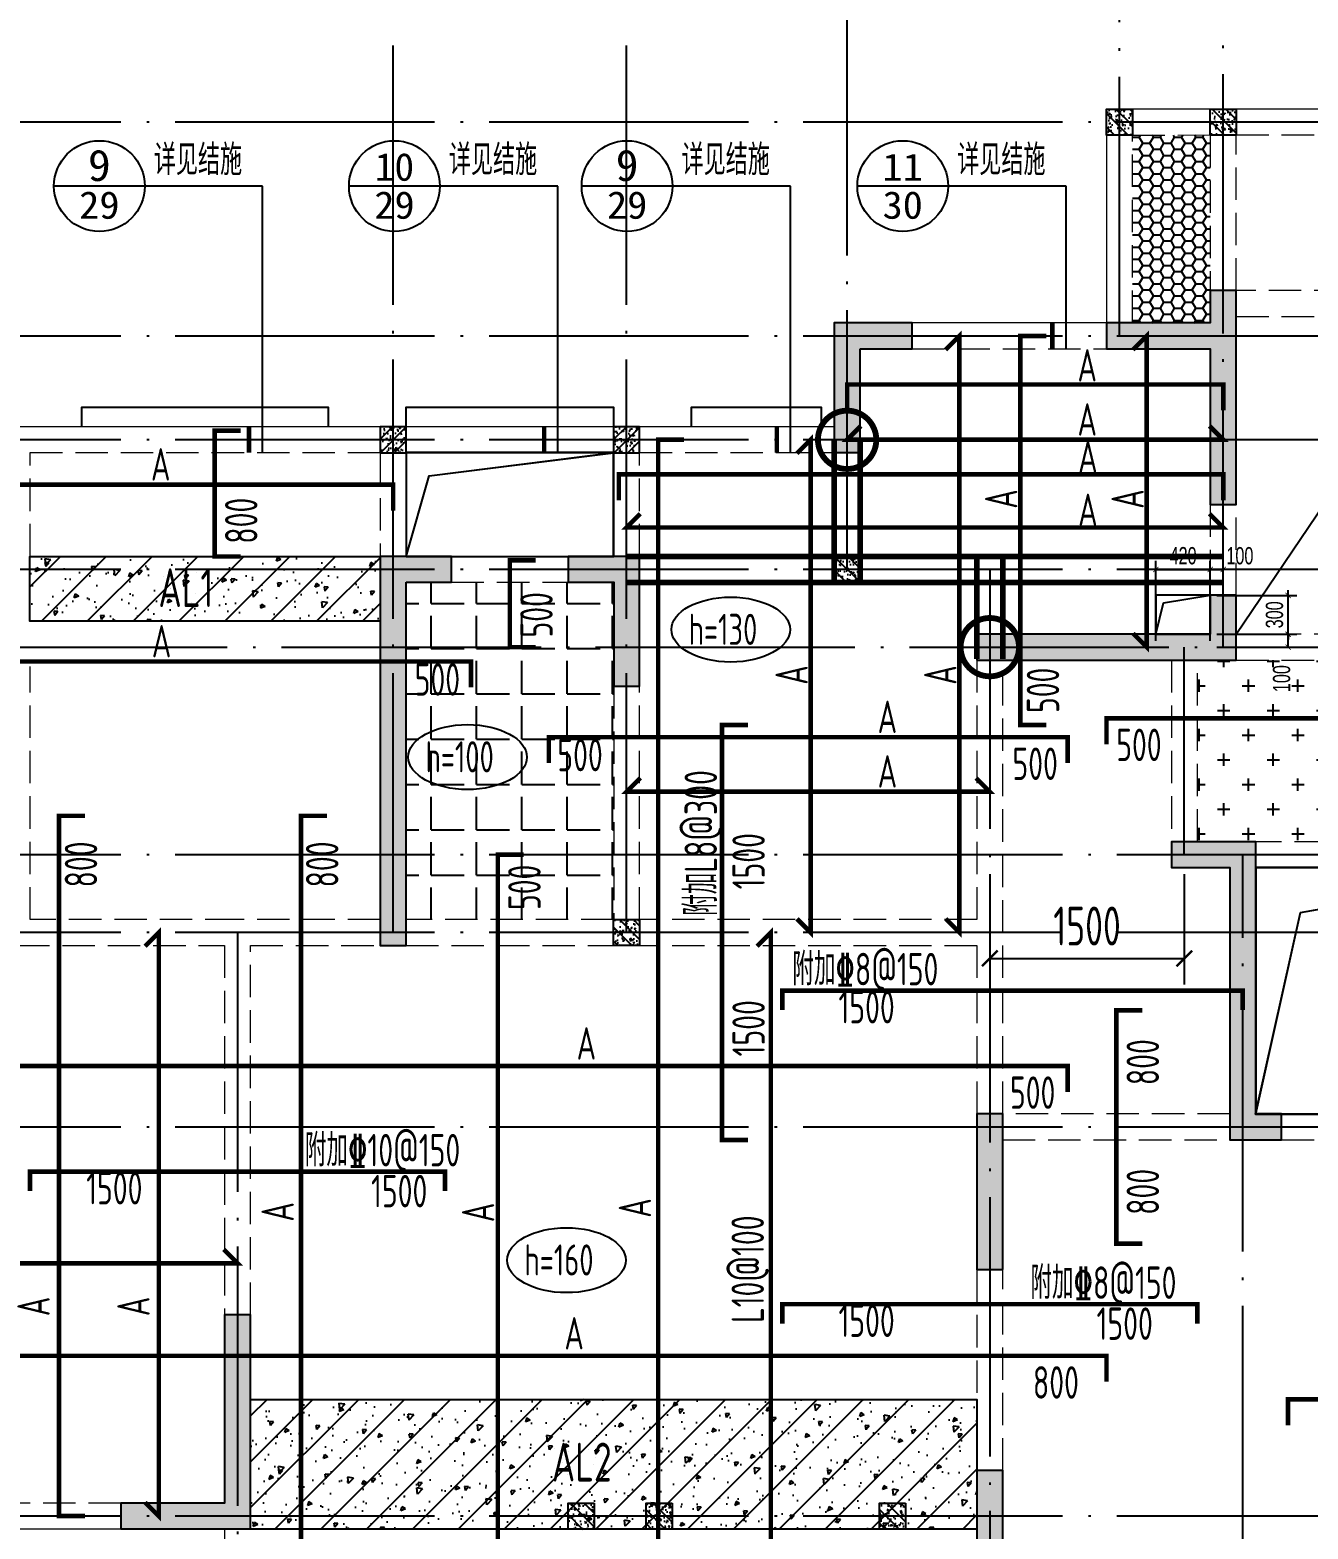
# Model space of a CAD drawing. Extents: x -668857 to 143095, y -247466 to 228182.
# Drawn here: x -211622 to -201769, y 64694 to 76254 of the extents above; entities that cross this region are included whole.
import ezdxf
from ezdxf.enums import TextEntityAlignment as Align

# ---------------------------------------------------------------- set-up
doc = ezdxf.new("R2010")
doc.units = 0
doc.header["$LTSCALE"] = 1000
doc.linetypes.add('DASH', pattern=[0.35, 0.25, -0.1])
doc.linetypes.add('DOTE', pattern=[2.42, 2, -0.2, 0.02, -0.2])
doc.layers.get('0').update_dxf_attribs({"linetype": 'CONTINUOUS'})
doc.layers.get('DEFPOINTS').update_dxf_attribs({"linetype": 'CONTINUOUS'})
doc.layers.add('+公共字体', color=7, linetype='CONTINUOUS', lineweight=20)
for name, color, linetype in [('A-DOTE', 10, 'DOTE'), ('BEAM', 4, 'DASH'), ('DIM_IDEN', 67, 'CONTINUOUS'), ('PUB_TEXT', 2, 'CONTINUOUS'), ('ROOF', 183, 'CONTINUOUS'), ('S-B板填充', 251, 'CONTINUOUS'), ('S-B板标注', 3, 'CONTINUOUS'), ('S-B板配筋', 6, 'CONTINUOUS'), ('S-B板配筋号', 7, 'CONTINUOUS'), ('S-C承台编号', 6, 'CONTINUOUS'), ('S-D洞口', 4, 'CONTINUOUS'), ('S-D洞口标注', 3, 'CONTINUOUS'), ('S-L主梁线', 4, 'DASH'), ('S-Q墙填充', 252, 'CONTINUOUS'), ('S-Q墙实线', 6, 'CONTINUOUS'), ('S-Q墙标注', 3, 'CONTINUOUS'), ('S-板正筋', 2, 'CONTINUOUS'), ('S-构造柱', 212, 'CONTINUOUS'), ('TEXT', 2, 'CONTINUOUS'), ('水平筋标注', 7, 'CONTINUOUS'), ('看线', 251, 'CONTINUOUS')]:
    doc.layers.add(name, color=color, linetype=linetype)
doc.layers.add('配箍校核', color=34, linetype='CONTINUOUS', plot=False)
doc.styles.add('_TCH_AXIS', font='COMPLEX', dxfattribs={"bigfont": 'GBCBIG'})
doc.styles.add('_TCH_LABEL', font='simhei.ttf')
doc.styles.add('TSSD_REIN', font='tssdeng.shx', dxfattribs={"width": 0.7, "height": 300, "bigfont": 'tssdchn.shx'})
doc.styles.add('结构文字', font='zstxt.shx', dxfattribs={"width": 0.7, "bigfont": 'zshz.shx'})
doc.dimstyles.new('STRUCK', dxfattribs={"dimtxt": 400, "dimasz": 121, "dimexe": 200, "dimexo": 150, "dimgap": 115, "dimtad": 1, "dimdec": 0, "dimdsep": 46, "dimtxsty": '结构文字', "dimblk": 'ARCHTICK', "dimcen": 400, "dimclrd": 3, "dimclre": 3, "dimclrt": 7, "dimadec": 0, "dimazin": 0, "dimtfac": 1, "dimtdec": 0, "dimtix": 1, "dimtmove": 2, "dimatfit": 3, "dimldrblk": '_DIMX', "dimfxl": 0, "dimtolj": 1, "dimtzin": 0, "dimarcsym": 0})
doc.dimstyles.new('STRUCK30', dxfattribs={"dimscale": 0.33333, "dimtxt": 400, "dimasz": 121, "dimexe": 200, "dimexo": 150, "dimgap": 115, "dimtad": 1, "dimdec": 0, "dimdsep": 46, "dimtxsty": '结构文字', "dimblk": 'ARCHTICK', "dimcen": 400, "dimclrd": 3, "dimclre": 3, "dimclrt": 7, "dimadec": 0, "dimazin": 0, "dimtfac": 1, "dimtdec": 0, "dimtix": 1, "dimtmove": 2, "dimatfit": 3, "dimldrblk": '_DIMX', "dimfxl": 0, "dimtolj": 1, "dimtzin": 0, "dimarcsym": 0})

# ---------------------------------------------------------------- blocks, each defined once
blk = doc.blocks.new('20210726.16395156')
at = {"layer": 'A-DOTE'}
for p, q in [((9300, 10900), (9300, 18249.9)), ((11100, 10900), (11100, 18249.9)), ((12800, 13700), (12800, 18249.9)), ((14900, 15500), (14900, 18249.9)), ((15700, 13100.3), (15700, 18249.9)), ((55600, 17150), (3600, 17150)), ((55600, 15500), (3600, 15500)), ((55600, 14700), (3600, 14700)), ((55600, 13700), (3600, 13700)), ((13900.2, 13700), (13900, 3600)), ((3600, 13100.3), (55600, 13100.3)), ((15400, 11500), (15400, 13100)), ((55600, 11500), (3600, 11500)), ((15850, 3600), (15850, 11500)), ((55600, 10900), (3600, 10900)), ((8100, 10900), (8100, 3600)), ((55600, 9400), (3600, 9400)), ((55600, 6400), (3600, 6400))]:
    blk.add_line(p, q, dxfattribs=at)
blk = doc.blocks.new('20210729.03501652')
at = {"layer": '看线', "color": 202, "ltscale": 0.5}
for points in [[(1800, 10900), (1800, 11050), (3700, 11050), (3700, 10900)], [(4300, 10900), (4300, 11050), (5900, 11050), (5900, 10900)], [(6500, 10900), (6500, 11050), (7500, 11050), (7500, 10900)]]:
    blk.add_lwpolyline(points, dxfattribs=at)
blk = doc.blocks.new('_ArchTick')
at = {"color": 0, "linetype": 'ByBlock', "const_width": 0.15}
blk.add_lwpolyline([(-0.5, -0.5), (0.5, 0.5)], dxfattribs=at)
blk = doc.blocks.new('*D539')
at = {"layer": 'DEFPOINTS', "color": 0}
for p in [(-202522, 71894), (-201922, 71894), (-202522, 71594)]:
    blk.add_point(p, dxfattribs=at)
at = {"layer": 'S-D洞口标注', "color": 3, "lineweight": -2}
for p, q in [((-201922, 71894), (-201922, 71935)), ((-202472, 71894), (-201856, 71894)), ((-201922, 71594), (-201922, 71894)), ((-202472, 71594), (-201856, 71594)), ((-201922, 71594), (-201922, 71554))]:
    blk.add_line(p, q, dxfattribs=at)
at = {"layer": 'S-D洞口标注', "color": 3, "lineweight": -2, "xscale": 40.33293, "yscale": 40.33293, "zscale": 40.33293}
for p, rotation in [((-201922, 71894), 270), ((-201922, 71594), 90)]:
    blk.add_blockref('_ArchTick', p, dxfattribs=dict(at, rotation=rotation))
at = {"layer": 'S-D洞口标注', "color": 7, "insert": (-202027, 71744), "char_height": 133.3, "attachment_point": 5, "rotation": 90, "style": '结构文字'}
blk.add_mtext('\\A1;300', dxfattribs=at)
blk = doc.blocks.new('_DIMX')
blk.add_line((-150, 0), (150, 0))
at = {"const_width": 50}
blk.add_lwpolyline([(-70, -70), (70, 70)], dxfattribs=at)
blk = doc.blocks.new('*D540')
at = {"layer": 'DEFPOINTS', "color": 0}
for p in [(-202522, 72094), (-202942, 71494), (-202522, 71494)]:
    blk.add_point(p, dxfattribs=at)
at = {"layer": 'S-D洞口标注', "color": 3, "lineweight": -2}
for p, q in [((-202942, 71544), (-202942, 72160)), ((-202522, 71544), (-202522, 72160)), ((-202942, 72094), (-202522, 72094))]:
    blk.add_line(p, q, dxfattribs=at)
at = {"layer": 'S-D洞口标注', "color": 3, "lineweight": -2, "xscale": 40.33293, "yscale": 40.33293, "zscale": 40.33293, "rotation": 180}
blk.add_blockref('_ArchTick', (-202942, 72094), dxfattribs=at)
at = {"layer": 'S-D洞口标注', "color": 3, "lineweight": -2, "xscale": 40.33293, "yscale": 40.33293, "zscale": 40.33293}
blk.add_blockref('_ArchTick', (-202522, 72094), dxfattribs=at)
at = {"layer": 'S-D洞口标注', "color": 7, "insert": (-202732, 72199), "char_height": 133.3, "attachment_point": 5, "style": '结构文字'}
blk.add_mtext('\\A1;420', dxfattribs=at)
blk = doc.blocks.new('*D541')
at = {"layer": 'DEFPOINTS', "color": 0}
for p in [(-202422, 72094), (-202522, 71494), (-202422, 71494)]:
    blk.add_point(p, dxfattribs=at)
at = {"layer": 'S-D洞口标注', "color": 3, "lineweight": -2}
for p, q in [((-202522, 71544), (-202522, 72160)), ((-202422, 71544), (-202422, 72160)), ((-202522, 72094), (-202422, 72094))]:
    blk.add_line(p, q, dxfattribs=at)
at = {"layer": 'S-D洞口标注', "color": 3, "lineweight": -2, "xscale": 40.33293, "yscale": 40.33293, "zscale": 40.33293, "rotation": 180}
blk.add_blockref('_ArchTick', (-202522, 72094), dxfattribs=at)
at = {"layer": 'S-D洞口标注', "color": 3, "lineweight": -2, "xscale": 40.33293, "yscale": 40.33293, "zscale": 40.33293}
blk.add_blockref('_ArchTick', (-202422, 72094), dxfattribs=at)
at = {"layer": 'S-D洞口标注', "color": 7, "insert": (-202294, 72199), "char_height": 133.3, "attachment_point": 5, "style": '结构文字'}
blk.add_mtext('\\A1;100', dxfattribs=at)
blk = doc.blocks.new('*D542')
at = {"layer": 'DEFPOINTS', "color": 0}
for p in [(-202522, 71594), (-201922, 71594), (-202522, 71494)]:
    blk.add_point(p, dxfattribs=at)
at = {"layer": 'S-D洞口标注', "color": 3, "lineweight": -2}
for p, q in [((-202472, 71594), (-201856, 71594)), ((-201922, 71494), (-201922, 71594)), ((-202472, 71494), (-201856, 71494))]:
    blk.add_line(p, q, dxfattribs=at)
at = {"layer": 'S-D洞口标注', "color": 3, "lineweight": -2, "xscale": 40.33293, "yscale": 40.33293, "zscale": 40.33293}
for p, rotation in [((-201922, 71594), 90), ((-201922, 71494), 270)]:
    blk.add_blockref('_ArchTick', p, dxfattribs=dict(at, rotation=rotation))
at = {"layer": 'S-D洞口标注', "color": 7, "insert": (-201972, 71252), "char_height": 133.3, "attachment_point": 5, "rotation": 90, "style": '结构文字'}
blk.add_mtext('\\A1;100', dxfattribs=at)
blk = doc.blocks.new('20210803.22403995')
at = {"layer": '+公共字体', "color": 2, "const_width": 45}
for points in [[(-856038, -168387, 1), (-856038, -167937, 1), (-856038, -168387, -1)], [(-854938, -169986, 1), (-854938, -169536, 1), (-854938, -169986, -1)]]:
    blk.add_lwpolyline(points, format="xyb", dxfattribs=at)
blk = doc.blocks.new('20210807.15312791')
at = {"layer": 'S-Q墙填充'}
h = blk.add_hatch(color=252, dxfattribs=at)
h.dxf.hatch_style = 1
h.paths.add_polyline_path([(72216, 67840), (72216, 68190), (72016, 68190), (72016, 67940), (71216, 67940), (71216, 67740), (72016, 67740), (72016, 66540), (72216, 66540)])
h = blk.add_hatch(color=252, dxfattribs=at)
h.dxf.hatch_style = 1
h.paths.add_polyline_path([(69316, 67740), (69716, 67740), (69716, 67940), (69116, 67940), (69116, 66940), (69316, 66940)])
h = blk.add_hatch(color=252, dxfattribs=at)
h.dxf.hatch_style = 1
h.paths.add_polyline_path([(65816, 65940), (66166, 65940), (66166, 66140), (65616, 66140), (65616, 63140), (65816, 63140)])
h = blk.add_hatch(color=252, dxfattribs=at)
h.dxf.hatch_style = 1
h.paths.add_polyline_path([(67616, 66140), (67066, 66140), (67066, 65940), (67416, 65940), (67416, 65140), (67616, 65140)])
h = blk.add_hatch(color=252, dxfattribs=at)
h.dxf.hatch_style = 1
h.paths.add_polyline_path([(70216, 65340), (71816, 65340), (72216, 65340), (72216, 65840), (72016, 65840), (72016, 65540), (71816, 65540), (70216, 65540)])
h = blk.add_hatch(color=252, dxfattribs=at)
h.dxf.hatch_style = 1
h.paths.add_polyline_path([(72366, 61840), (72366, 63940), (71716, 63940), (71716, 63740), (72166, 63740), (72166, 61640), (72566, 61640), (72566, 61840)])
h = blk.add_hatch(color=252, dxfattribs=at)
h.dxf.hatch_style = 1
h.paths.add_polyline_path([(70416, 60640), (70416, 61840), (70216, 61840), (70216, 60640)])
h = blk.add_hatch(color=252, dxfattribs=at)
h.dxf.hatch_style = 1
h.paths.add_polyline_path([(64616, 60290), (64416, 60290), (64416, 58840), (63716, 58840), (63616, 58840), (63616, 58640), (63716, 58640), (64616, 58640)])
h = blk.add_hatch(color=252, dxfattribs=at)
h.dxf.hatch_style = 1
h.paths.add_polyline_path([(70216, 57440), (70966, 57440), (70966, 57640), (70416, 57640), (70416, 59090), (70216, 59090)])
at = {"layer": 'S-D洞口', "color": 5}
for points in [[(65816, 66140), (67416, 66140), (67416, 66940), (65816, 66940), (65816, 66140), (65993, 66762), (67416, 66940)], [(72366, 61840), (74666, 61840), (74666, 63740), (72366, 63740), (72366, 61840), (72712, 63393), (74666, 63740)]]:
    blk.add_lwpolyline(points, dxfattribs=at)
at = {"layer": 'S-L主梁线', "linetype": 'ByBlock', "lineweight": 18}
for p, q in [((72116, 69590), (71215, 69589)), ((71215, 69589), (71216, 67940)), ((74915, 69590), (72116, 69590)), ((71216, 67940), (69716, 67940)), ((65716, 67140), (62716, 67140)), ((67516, 67140), (65716, 67140)), ((69116, 67140), (67516, 67140)), ((65816, 66940), (67416, 66940)), ((65816, 66140), (65816, 66940)), ((67416, 66940), (67416, 66140)), ((67066, 66140), (66166, 66140)), ((72366, 63740), (74666, 63740)), ((73516, 61840), (72566, 61840)), ((61116, 58640), (63616, 58640))]:
    blk.add_line(p, q, dxfattribs=at)
at = {"layer": 'S-L主梁线', "linetype": 'DASH', "lineweight": 18}
for p, q in [((71415, 69389), (72016, 69390)), ((71416, 67940), (71415, 69389)), ((72016, 69390), (72016, 68190)), ((72216, 69390), (74815, 69390)), ((72216, 68190), (72216, 69390)), ((74816, 68190), (72216, 68190)), ((72216, 67990), (74816, 67990)), ((69716, 67740), (71216, 67740)), ((62916, 66940), (65616, 66940)), ((62916, 66140), (62916, 66940)), ((65616, 66940), (65616, 66140)), ((67616, 66940), (69116, 66940)), ((67616, 66140), (67616, 66940)), ((72016, 66540), (72016, 65840)), ((72216, 65840), (72216, 66540)), ((66166, 65940), (67066, 65940)), ((74816, 65540), (72216, 65540)), ((70216, 65340), (70216, 63340)), ((70416, 63240), (70416, 65340)), ((71716, 65340), (71716, 63940)), ((71916, 63940), (71916, 65340)), ((72216, 65340), (74816, 65340)), ((62916, 63340), (62916, 65290)), ((67416, 65140), (67416, 63340)), ((67616, 63340), (67616, 65140)), ((74666, 63940), (72366, 63940)), ((64516, 63340), (62916, 63340)), ((65616, 63340), (64516, 63340)), ((67416, 63340), (65816, 63340)), ((70216, 63340), (67616, 63340)), ((70416, 61840), (70416, 63240)), ((62816, 63140), (64416, 63140)), ((64416, 63140), (64416, 60290)), ((64616, 63140), (65616, 63140)), ((64616, 60290), (64616, 63140)), ((65816, 63140), (67516, 63140)), ((67516, 63140), (70216, 63140)), ((70216, 63140), (70216, 61840)), ((72166, 61840), (70416, 61840)), ((70416, 61640), (72166, 61640)), ((72566, 61640), (73416, 61640)), ((70216, 60640), (70216, 59090)), ((70416, 59090), (70416, 60640)), ((63616, 58840), (61116, 58840)), ((64416, 58640), (64416, 57040))]:
    blk.add_line(p, q, dxfattribs=at)
at = {"layer": 'S-Q墙实线'}
for points in [[(72216, 67840), (72216, 68190), (72016, 68190), (72016, 67940), (71216, 67940), (71216, 67740), (72016, 67740), (72016, 66540), (72216, 66540), (72216, 67840)], [(63716, 58840), (63616, 58840), (63616, 58640), (63716, 58640), (64616, 58640), (64616, 60290), (64416, 60290), (64416, 58840), (63716, 58840)]]:
    blk.add_lwpolyline(points, dxfattribs=at)
for points in [[(69316, 67740), (69716, 67740), (69716, 67940), (69116, 67940), (69116, 66940), (69316, 66940)], [(65816, 65940), (66166, 65940), (66166, 66140), (65616, 66140), (65616, 63140), (65816, 63140)], [(67616, 66140), (67066, 66140), (67066, 65940), (67416, 65940), (67416, 65140), (67616, 65140)], [(70216, 65340), (71816, 65340), (72216, 65340), (72216, 65840), (72016, 65840), (72016, 65540), (71816, 65540), (70216, 65540)], [(72366, 61840), (72366, 63940), (71716, 63940), (71716, 63740), (72166, 63740), (72166, 61640), (72566, 61640), (72566, 61840)], [(70416, 60640), (70416, 61840), (70216, 61840), (70216, 60640)], [(70216, 57440), (70966, 57440), (70966, 57640), (70416, 57640), (70416, 59090), (70216, 59090)]]:
    blk.add_lwpolyline(points, close=True, dxfattribs=at)
blk = doc.blocks.new('20210730.02141516')
at = {"layer": 'S-构造柱'}
h = blk.add_hatch(dxfattribs=at)
h.set_pattern_fill('ARMORED', color=256, scale=15, angle=-90, style=0)
h.set_pattern_definition([(320, (-154189.41, 3278673.45), (-9.4128202, -107.5890274), [11.25, -123.75]), (265, (-154189.41, 3278673.45), (112.82882, 20.8127), [9, -99]), (10.4514, (-154190.19, 3278664.49), (103.4159313, -86.7764073), [9.5610285, -105.1713168]), (316.1842, (-154159.41, 3278673.45), (-24.827852, -160.0861573), [16.875, -185.625]), (6.6356, (-154161.48, 3278660.11), (146.117681, -140.199406), [14.341543, -157.75695]), (261.1842, (-154159.41, 3278673.45), (146.11779, -140.199292), [13.5, -148.5]), (291, (-154166.91, 3278658.45), (-60.3928336, -89.5360578), [11.25, -123.75]), (236, (-154166.91, 3278658.45), (108.7725068, -36.4972998), [9, -99]), (341.4514, (-154171.94, 3278650.99), (48.3795745, -126.0333943), [9.5610285, -105.1713168]), (307.5, (-154189.41, 3278673.454), (49.93407807, -1.8239783), [0, -97.8, 0, -100.5, 0, -99.375]), (277.5, (-154189.41, 3278673.454), (59.1617568, -39.4604306), [0, -57.3, 0, -95.55, 0, -37.875]), (237.5, (-154189.41, 3278706.904), (-3.38323076, -80.07336543), [0, -37.5, 0, -117, 0, -155.25]), (227.5, (-154189.41, 3278721.904), (15.0157473, -87.4779254), [0, -48.75, 0, -77.7, 0, -110.25]), (315, (-154189.41, 3278673.454), (53.0330086, 53.0330086), [])])
h.paths.add_polyline_path([(200, 200), (200, 0), (0, 0), (0, 200)])
blk.add_lwpolyline([(200, 200), (200, 0), (0, 0), (0, 200)], close=True, dxfattribs=at)
blk = doc.blocks.new('20210809.18285270')
at = {"layer": 'ROOF', "rotation": 359.9999999538236}
for p in [(10300, 12550), (11100, 12550), (8200, 9100)]:
    blk.add_blockref('20210730.02141516', p, dxfattribs=at)
at = {"layer": 'ROOF', "xscale": -1}
for p in [(4900, 10100), (6700, 10100)]:
    blk.add_blockref('20210730.02141516', p, dxfattribs=at)
at = {"layer": 'ROOF'}
for p in [(6500, 6300), (6150, 1800), (6750, 1800), (8550, 1800)]:
    blk.add_blockref('20210730.02141516', p, dxfattribs=at)
blk = doc.blocks.new('*D470')
at = {"layer": 'DEFPOINTS', "color": 0}
for p in [(-205458, -4859), (-203959, -4859), (-203959, -5659)]:
    blk.add_point(p, dxfattribs=at)
at = {"layer": 'S-Q墙标注', "color": 3, "lineweight": -2}
for p, q in [((-205458, -5009), (-205458, -5859)), ((-203959, -5009), (-203959, -5859)), ((-205458, -5659), (-203959, -5659))]:
    blk.add_line(p, q, dxfattribs=at)
at = {"layer": 'S-Q墙标注', "color": 3, "lineweight": -2, "xscale": 121, "yscale": 121, "zscale": 121, "rotation": 180}
blk.add_blockref('_ArchTick', (-205458, -5659), dxfattribs=at)
at = {"layer": 'S-Q墙标注', "color": 3, "lineweight": -2, "xscale": 121, "yscale": 121, "zscale": 121}
blk.add_blockref('_ArchTick', (-203959, -5659), dxfattribs=at)
at = {"layer": 'S-Q墙标注', "color": 7, "insert": (-204709, -5409), "char_height": 300, "attachment_point": 5, "style": 'TSSD_REIN'}
blk.add_mtext('\\A1;1500', dxfattribs=at)
blk = doc.blocks.new('20210810.07360379')
at = {"layer": 'DIM_IDEN'}
for p, q in [((3132, 14161), (2432, 14161)), ((4041, 14161), (3132, 14161)), ((4041, 12105), (4041, 14161)), ((5407, 14161), (4707, 14161)), ((6316, 14161), (5407, 14161)), ((6316, 12105), (6316, 14161)), ((7201, 14161), (6501, 14161)), ((8110, 14161), (7201, 14161)), ((8110, 12105), (8110, 14161)), ((9326, 14161), (8626, 14161)), ((10235, 14161), (9326, 14161)), ((10235, 12905), (10235, 14161))]:
    blk.add_line(p, q, dxfattribs=at)
at = {"layer": 'DIM_IDEN', "const_width": 35}
for points in [[(10130, 12905), (10130, 13105)], [(3936, 12105), (3936, 12305)], [(6211, 12105), (6211, 12305)], [(8005, 12105), (8005, 12305)]]:
    blk.add_lwpolyline(points, dxfattribs=at)
at = {"layer": 'DIM_IDEN'}
for centre in [(2782, 14161), (5057, 14161), (6851, 14161), (8976, 14161)]:
    blk.add_circle(centre, 350, dxfattribs=at)
at = {"layer": 'PUB_TEXT', "style": '_TCH_AXIS'}
for p in [(3202, 14245), (5477, 14245), (7271, 14245), (9396, 14245)]:
    blk.add_text('详见结施', height=236.3, dxfattribs=at).set_placement(p)
at = {"layer": 'PUB_TEXT', "style": '_TCH_LABEL'}
for s, height, width, p, p2 in [('9', 242, 1.011364, (2694, 14200), (2870, 14200)), ('10', 213.8, 0.988889, (4905, 14202), (5209, 14202)), ('9', 242, 1.011364, (6763, 14200), (6939, 14200)), ('11', 210.8, 1.034884, (8819, 14202), (9133, 14202)), ('29', 211.6, 1.022989, (2626, 13909), (2938, 13909)), ('29', 211.6, 1.022989, (4902, 13909), (5213, 13909)), ('29', 211.6, 1.022989, (6696, 13909), (7007, 13909)), ('30', 212, 1.017143, (8821, 13909), (9131, 13909))]:
    blk.add_text(s, height=height, dxfattribs=dict(at, width=width)).set_placement(p, p2, align=Align.FIT)
blk = doc.blocks.new('20210810.19092027')
at = {"layer": 'S-Q墙标注'}
dim = blk.add_linear_dim(base=(96017.8, 61274), p1=(94518, 62074), p2=(96017.8, 62074), dimstyle='STRUCK', override={"dimtxt": 300, "dimgap": 100, "dimtxsty": 'TSSD_REIN'}, dxfattribs=at)
dim.commit()
dim.dimension.update_dxf_attribs({"geometry": '*D470', "text_midpoint": (95267.9, 61524), "insert": (299976.5, 66933)})

msp = doc.modelspace()

# ---------------------------------------------------------------- hatches: boundary and pattern name
at = {"layer": 'BEAM', "linetype": 'ByBlock'}
h = msp.add_hatch(dxfattribs=at)
h.set_pattern_fill('ARMORED', color=252, scale=50, angle=180, style=0)
h.set_pattern_definition([(230, (-429393.56, 1986115.43), (-358.63009, 31.376067), [37.5, -412.5]), (175, (-429393.56, 1986115.43), (69.37567, -376.09607), [30, -330]), (280.4514, (-429423.45, 1986118.05), (-289.25469, -344.71977), [31.870095, -350.571056]), (226.1842, (-429393.56, 1986015.43), (-533.62052, 82.75951), [56.25, -618.75]), (276.6356, (-429438.03, 1986022.33), (-467.33135, -487.05894), [47.80514, -525.8565]), (171.1842, (-429393.56, 1986015.43), (-467.33097, -487.0593), [45, -495]), (201, (-429443.56, 1986040.43), (-298.453526, 201.309445), [37.5, -412.5]), (146, (-429443.56, 1986040.43), (-121.657666, -362.57502), [30, -330]), (251.4514, (-429468.43, 1986057.2), (-420.111314, -161.26525), [31.870095, -350.571056]), (217.5, (-429393.56, 1986115.43), (-6.079928, -166.446927), [0, -326, 0, -335, 0, -331.25]), (187.5, (-429393.56, 1986115.43), (-131.534769, -197.205856), [0, -191, 0, -318.5, 0, -126.25]), (147.5, (-429282.06, 1986115.43), (-266.911218, 11.277436), [0, -125, 0, -390, 0, -517.5]), (137.5, (-429232.06, 1986115.43), (-291.593085, -50.05249), [0, -162.5, 0, -259, 0, -367.5]), (225, (-429393.56, 1986115.43), (176.776695, -176.776695), [])])
h.paths.add_polyline_path([(-208922.43, 71694.13), (-211622.43, 71694.13), (-211622.43, 72194.13), (-208922.43, 72194.13)])
h = msp.add_hatch(dxfattribs=at)
h.set_pattern_fill('ARMORED', color=252, scale=50, angle=180, style=0)
h.set_pattern_definition([(230, (-427593.56, 1979115.43), (-358.63009, 31.376067), [37.5, -412.5]), (175, (-427593.56, 1979115.43), (69.37567, -376.09607), [30, -330]), (280.4514, (-427623.45, 1979118.05), (-289.25469, -344.71977), [31.870095, -350.571056]), (226.1842, (-427593.56, 1979015.43), (-533.62052, 82.75951), [56.25, -618.75]), (276.6356, (-427638.03, 1979022.33), (-467.33135, -487.05894), [47.80514, -525.8565]), (171.1842, (-427593.56, 1979015.43), (-467.33097, -487.0593), [45, -495]), (201, (-427643.56, 1979040.43), (-298.453526, 201.309445), [37.5, -412.5]), (146, (-427643.56, 1979040.43), (-121.657666, -362.57502), [30, -330]), (251.4514, (-427668.43, 1979057.2), (-420.111314, -161.26525), [31.870095, -350.571056]), (217.5, (-427593.56, 1979115.43), (-6.079928, -166.446927), [0, -326, 0, -335, 0, -331.25]), (187.5, (-427593.56, 1979115.43), (-131.534769, -197.205856), [0, -191, 0, -318.5, 0, -126.25]), (147.5, (-427482.06, 1979115.43), (-266.911218, 11.277436), [0, -125, 0, -390, 0, -517.5]), (137.5, (-427432.06, 1979115.43), (-291.593085, -50.05249), [0, -162.5, 0, -259, 0, -367.5]), (225, (-427593.56, 1979115.43), (176.776695, -176.776695), [])])
h.paths.add_polyline_path([(-204322.43, 64694.13), (-209922.43, 64694.13), (-209922.43, 65694.13), (-204322.43, 65694.13)])
at = {"layer": 'S-B板填充', "linetype": 'ByBlock'}
h = msp.add_hatch(dxfattribs=at)
h.set_pattern_fill('HONEY', color=252, scale=17.142857, style=0)
h.set_pattern_definition([(0, (-147443.82, -108592.42), (81.642857, 47.136514), [54.42857, -108.857143]), (120, (-147443.82, -108592.42), (-81.642847, 47.136531), [54.42857, -108.857143]), (60, (-147443.82, -108592.42), (1e-05, 94.273045), [-108.857143, 54.42857])])
h.paths.add_polyline_path([(-203122.58, 73994.12), (-202522.44, 73994.12), (-202522.44, 75443.98), (-203122.58, 75443.98)])
at = {"layer": 'S-B板填充'}
h = msp.add_hatch(dxfattribs=at)
h.set_pattern_fill('ANGLE', color=252, scale=50, style=0)
h.set_pattern_definition([(0, (-111088.5, -76249.75), (0, 349.25), [254, -95.25]), (90, (-111088.5, -76249.75), (-349.25, 2e-14), [254, -95.25])])
h.paths.add_polyline_path([(-208722.44, 71994.12), (-207122.43, 71994.12), (-207122.43, 69394.12), (-208722.44, 69394.12)])
h = msp.add_hatch(dxfattribs=at)
h.set_pattern_fill('CROSS', color=252, scale=30, style=0)
h.set_pattern_definition([(0, (-115788.5, -76249.75), (190.5, 190.5), [95.25, -285.75]), (90, (-115740.87, -76297.37), (-190.5, 190.5), [95.25, -285.75])])
h.paths.add_polyline_path([(-202622.51, 71394.39), (-199422.56, 71394.39), (-199422.56, 69994.12), (-202622.51, 69994.12)])

# ---------------------------------------------------------------- linework, layer by layer
at = {"layer": 'BEAM', "linetype": 'ByBlock'}
for points in [[(-208922.43, 71694.13), (-211622.43, 71694.13), (-211622.43, 72194.13), (-208922.43, 72194.13)], [(-204322.43, 64694.13), (-209922.43, 64694.13), (-209922.43, 65694.13), (-204322.43, 65694.13)]]:
    msp.add_lwpolyline(points, close=True, dxfattribs=at)
at = {"layer": 'S-B板标注'}
for centre in [(-206219.76, 71630.04), (-208248.52, 70647.2), (-207485.84, 66767.08)]:
    msp.add_ellipse(centre, major_axis=(-457.33, 0), ratio=0.54724159, dxfattribs=at)
at = {"layer": 'S-B板配筋', "lineweight": 35, "const_width": 35}
for points in [[(-204562.49, 69400.19), (-204456.42, 69294.12), (-204456.42, 73894.12), (-204562.49, 73788.05)], [(-203787.25, 70894.39), (-203987.25, 70894.39), (-203987.25, 73894.12), (-203787.25, 73894.12)], [(-203118.28, 71600.45), (-203012.21, 71494.39), (-203012.21, 73894.12), (-203118.28, 73788.05)], [(-205322.45, 73320.51), (-205322.45, 73520.51), (-202422.45, 73520.51), (-202422.45, 73320.51)], [(-209998.53, 72194.12), (-210198.53, 72194.12), (-210198.53, 73164.12), (-209998.53, 73164.12)], [(-205216.38, 73200.18), (-205322.45, 73094.12), (-202422.45, 73094.12), (-202528.52, 73200.18)], [(-206579.38, 62994.28), (-206779.38, 62994.28), (-206779.38, 73094.12), (-206579.38, 73094.12)], [(-205709.27, 69400.19), (-205603.21, 69294.12), (-205603.21, 73094.12), (-205709.27, 72988.05)], [(-207082.43, 72627.48), (-207082.43, 72827.48), (-202422.44, 72827.48), (-202422.44, 72627.48)], [(-211722.44, 72547.57), (-211722.44, 72747.57), (-208822.44, 72747.59), (-208822.44, 72547.59)], [(-206916.37, 72523.49), (-207022.44, 72417.42), (-202422.45, 72417.41), (-202528.52, 72523.48)], [(-207722.43, 71494.12), (-207922.43, 71494.12), (-207922.43, 72164.12), (-207722.43, 72164.12)], [(-213522.45, 71183.78), (-213522.45, 71383.78), (-208222.43, 71383.78), (-208222.43, 71183.78)], [(-206086.82, 67694.12), (-206286.82, 67694.12), (-206286.82, 70894.12), (-206086.82, 70894.12)], [(-203322.51, 70746.09), (-203322.51, 70946.09), (-198722.56, 70946.09), (-198722.56, 70746.09)], [(-207622.43, 70600.52), (-207622.43, 70800.52), (-203622.44, 70800.52), (-203622.44, 70600.52)], [(-206916.37, 70485.74), (-207022.44, 70379.68), (-204222.27, 70379.68), (-204328.34, 70485.74)], [(-211199.37, 64794.12), (-211399.37, 64794.12), (-211399.37, 70194.12), (-211199.37, 70194.12)], [(-209333.6, 62994.28), (-209533.6, 62994.28), (-209533.6, 70194.12), (-209333.6, 70194.12)], [(-207815.1, 62994.28), (-208015.1, 62994.28), (-208015.1, 69894.12), (-207815.1, 69894.12)], [(-210735.2, 64900.18), (-210629.13, 64794.12), (-210629.13, 69294.12), (-210735.2, 69188.05)], [(-206016.8, 63100.35), (-205910.73, 62994.28), (-205910.73, 69294.12), (-206016.8, 69188.06)], [(-205822.44, 68696.45), (-205822.44, 68846.45), (-202272.44, 68846.45), (-202272.44, 68696.45)], [(-203047.43, 66894.12), (-203247.43, 66894.12), (-203247.43, 68694.12), (-203047.43, 68694.12)], [(-203622.43, 68064.46), (-203622.43, 68264.46), (-213522.44, 68264.46), (-213522.44, 68064.46)], [(-211622.44, 67300.18), (-211622.44, 67450.18), (-208422.44, 67450.18), (-208422.44, 67300.18)], [(-213416.37, 66849.72), (-213522.44, 66743.66), (-210022.44, 66743.66), (-210128.5, 66849.72)], [(-205822.34, 66278.15), (-205822.34, 66428.15), (-202622.34, 66428.15), (-202622.34, 66278.15)], [(-203322.43, 65829.34), (-203322.43, 66029.34), (-213522.44, 66029.34), (-213522.44, 65829.34)], [(-201922.43, 65494.12), (-201922.43, 65694.12), (-200122.43, 65694.12), (-200122.43, 65494.12)]]:
    msp.add_lwpolyline(points, dxfattribs=at)
at = {"layer": 'S-B板配筋号', "color": 1}
msp.add_lwpolyline([(-202322.44, 71594.39), (-199722.93, 75444.12)], dxfattribs=at)
at = {"layer": 'S-D洞口', "color": 5}
for points in [[(-208722.43, 72194.12), (-207122.43, 72194.12), (-207122.43, 72994.12), (-208722.43, 72994.12), (-208722.43, 72194.12), (-208544.65, 72816.34), (-207122.43, 72994.12)], [(-202942.44, 71594.39), (-202522.44, 71594.39), (-202522.44, 71894.39), (-202942.44, 71894.39), (-202942.44, 71594.39), (-202884.11, 71836.06), (-202522.44, 71894.39)], [(-202172.44, 67894.12), (-199872.44, 67894.12), (-199872.44, 69794.12), (-202172.44, 69794.12), (-202172.44, 67894.12), (-201825.61, 69447.29), (-199872.44, 69794.12)]]:
    msp.add_lwpolyline(points, dxfattribs=at)
at = {"layer": 'S-板正筋', "color": 5, "linetype": 'DASH', "const_width": 42.86}
for points in [[(-205422.44, 73094.12), (-205422.44, 71994.12)], [(-205222.44, 73094.12), (-205222.44, 71994.12)], [(-202422.43, 72194.12), (-207022.44, 72194.12)], [(-204322.44, 71403.67), (-204322.44, 72194.12)], [(-204122.43, 71403.67), (-204122.43, 72194.12)], [(-202422.43, 71994.12), (-207022.44, 71994.12)]]:
    msp.add_lwpolyline(points, dxfattribs=at)

# ---------------------------------------------------------------- block references
msp.add_blockref('20210729.03501652', (-213022.46, 62294.12))
at = {"layer": 'A-DOTE'}
msp.add_blockref('20210726.16395156', (-218122.44, 58394.07), dxfattribs=at)
at = {"layer": 'PUB_TEXT'}
msp.add_blockref('20210810.07360379', (-213869.52, 60889.49), dxfattribs=at)
at = {"layer": 'S-C承台编号'}
msp.add_blockref('20210803.22403995', (650715.7, 241255.65), dxfattribs=at)
at = {"layer": 'S-Q墙填充'}
msp.add_blockref('20210807.15312791', (-274538.08, 6054.58), dxfattribs=at)
at = {"layer": '水平筋标注'}
msp.add_blockref('20210810.19092027', (-298740.27, 7820.13), dxfattribs=at)
at = {"layer": '配箍校核'}
msp.add_blockref('20210809.18285270', (-213622.46, 62893.96), dxfattribs=at)

# ---------------------------------------------------------------- texts
at = {"layer": 'S-B板标注', "color": 7, "style": 'TSSD_REIN', "width": 0.7}
for s, p in [('h=130', (-206544.45, 71511.89)), ('h=100', (-208573.2, 70529.06)), ('h=160', (-207810.53, 66648.93))]:
    msp.add_text(s, height=240, dxfattribs=at).set_placement(p)
at = {"layer": 'S-B板配筋号', "color": 1, "style": 'TSSD_REIN', "width": 0.7}
for s, p in [('A', (-203545.96, 73542.92)), ('A', (-203545.96, 73125.98)), ('A', (-203541.16, 72838.97)), ('A', (-210689.67, 72779.44)), ('A', (-203541.15, 72428.91)), ('A', (-210683.27, 71415.63)), ('A', (-205086.84, 70832.38)), ('A', (-205086.84, 70411.53)), ('附加%%1328@150', (-205744.8, 68887.01)), ('A', (-207407.72, 68313.87)), ('附加%%13210@150', (-209503.1, 67490.74)), ('附加%%1328@150', (-203909.3, 66468.71)), ('A', (-207501.94, 66078.74))]:
    msp.add_text(s, height=250, dxfattribs=at).set_placement(p)
at = {"layer": 'S-B板配筋号', "style": 'TSSD_REIN', "width": 0.7}
for s, rotation, p in [('800', 449.999992, (-210118.53, 72469.61)), ('500', 449.999992, (-207842.43, 71744.12)), ('500', 449.999992, (-203937.18, 71161.6)), ('800', 89.999992, (-211354.04, 69818.97)), ('800', 89.999992, (-209494.56, 69818.97)), ('1500', 449.999992, (-206206.82, 69844.12)), ('500', 89.999992, (-207935.1, 69642.39)), ('1500', 449.999992, (-206206.82, 68555.68)), ('800', 449.999992, (-203167.43, 68294.12)), ('800', 449.999992, (-203167.43, 67294.12))]:
    msp.add_text(s, height=250, rotation=rotation, dxfattribs=at).set_placement(p, align=Align.TOP_CENTER)
at = {"layer": 'S-B板配筋号', "color": 1, "style": 'TSSD_REIN', "width": 0.7}
for s, rotation, p in [('A', 449.999992, (-204009.87, 72561.8)), ('A', 449.999992, (-203034.83, 72561.8)), ('A', 449.999992, (-205625.83, 71204.67)), ('A', 449.999992, (-204479.04, 71204.67)), ('附加L8@300', 449.999992, (-206325.44, 69423.25)), ('A', 89.999992, (-209587.96, 67064.85)), ('A', 89.999992, (-208042.84, 67060.28)), ('A', 89.999992, (-206833.74, 67094.62)), ('L10@100', 449.999992, (-205963.85, 66283.8)), ('A', 449.999992, (-211470.28, 66335.23)), ('A', 449.999992, (-210700.04, 66335.23))]:
    msp.add_text(s, height=250, rotation=rotation, dxfattribs=at).set_placement(p)
at = {"layer": 'S-B板配筋号', "style": 'TSSD_REIN', "width": 0.7}
for s, p in [('500', (-208481.46, 71370.99)), ('500', (-203072.51, 70866.09)), ('500', (-207381.46, 70787.73)), ('500', (-203872.44, 70720.52)), ('1500', (-205172.1, 68843.42)), ('500', (-203891.82, 68184.46)), ('1500', (-210972.1, 67447.15)), ('1500', (-208775.83, 67424.85)), ('1500', (-205172, 66425.12)), ('1500', (-203182.03, 66402.82)), ('800', (-203712.57, 65949.34))]:
    msp.add_text(s, height=250, dxfattribs=at).set_placement(p, align=Align.TOP_CENTER)
at = {"layer": 'TEXT', "color": 1, "style": 'TSSD_REIN', "width": 0.7}
for s, p in [('AL1', (-210207.76, 71803.52, 0)), ('AL2', (-207137.71, 65060.25, 0))]:
    msp.add_text(s, height=300, dxfattribs=at).set_placement(p, align=Align.RIGHT)

# ---------------------------------------------------------------- dimensions: what is measured, and where the dimension line sits
at = {"layer": 'S-D洞口标注'}
dim = msp.add_linear_dim(base=(-202522.44, 72093.79), p1=(-202942.44, 71493.79), p2=(-202522.44, 71494.39), dimstyle='STRUCK30', dxfattribs=at)
dim.commit()
dim.dimension.update_dxf_attribs({"geometry": '*D540', "text_midpoint": (-202732.44, 72198.79)})
dim = msp.add_linear_dim(base=(-202422.45, 72093.79), p1=(-202522.44, 71494.39), p2=(-202422.45, 71494.39), dimstyle='STRUCK30', dxfattribs=at)
dim.commit()
dim.dimension.update_dxf_attribs({"geometry": '*D541', "text_midpoint": (-202293.56, 72198.79), "dimtype": 160})
dim = msp.add_linear_dim(base=(-201922.44, 71894.39), p1=(-202522.44, 71594.39), p2=(-202522.44, 71894.39), angle=90, dimstyle='STRUCK30', dxfattribs=at)
dim.commit()
dim.dimension.update_dxf_attribs({"geometry": '*D539', "text_midpoint": (-202027.44, 71744.39)})
dim = msp.add_linear_dim(base=(-201922.44, 71594.39), p1=(-202522.44, 71494.39), p2=(-202522.44, 71594.39), angle=90, dimstyle='STRUCK30', dxfattribs=at)
dim.commit()
dim.dimension.update_dxf_attribs({"geometry": '*D542', "text_midpoint": (-201972.44, 71252.47), "dimtype": 160})

doc.saveas('drawing.dxf')
